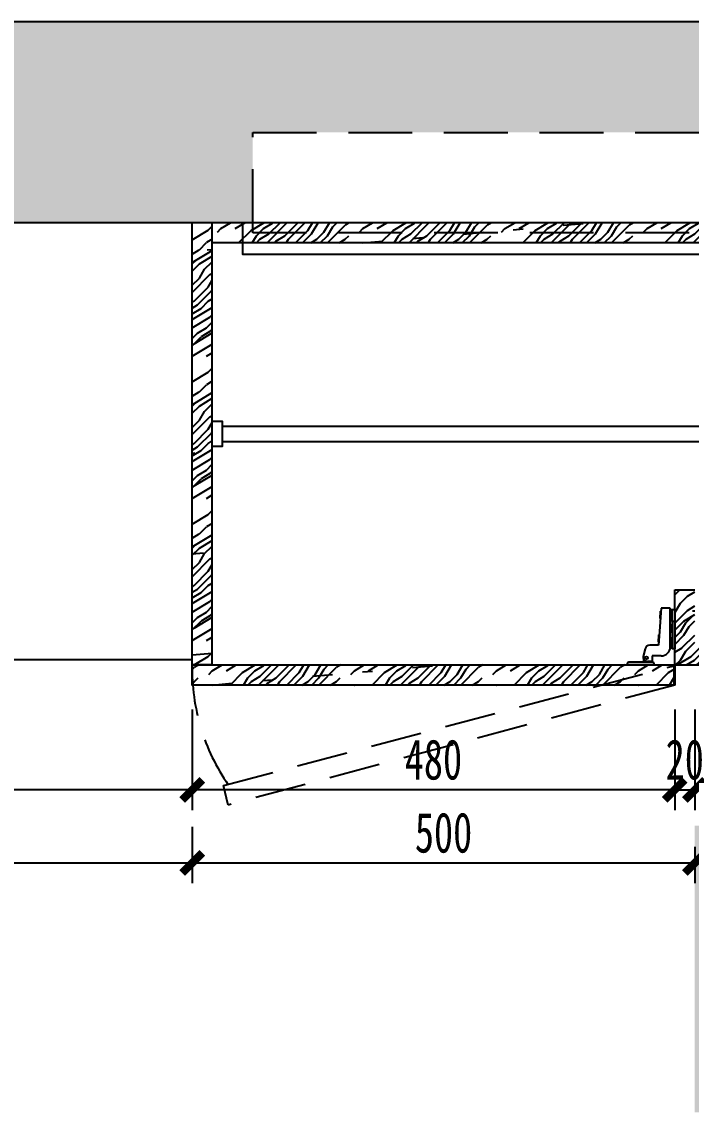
# Model space of a CAD drawing. Header units: millimetres. Extents: x 3104083 to 3173399, y -3165492 to -3044687.
# Drawn here: x 3130466 to 3131133, y -3053292 to -3052207 of the extents above; entities that cross this region are included whole.
import ezdxf

# ---------------------------------------------------------------- set-up
doc = ezdxf.new("R2010")
doc.units = ezdxf.units.MM
doc.header["$LTSCALE"] = 500
doc.header["$MEASUREMENT"] = 0
doc.header["$PDMODE"] = 2
doc.linetypes.add('DASHED', pattern=[19.049999999999997, 12.7, -6.35])
doc.layers.get('0').update_dxf_attribs({"linetype": 'CONTINUOUS'})
doc.layers.get('DEFPOINTS').update_dxf_attribs({"linetype": 'CONTINUOUS'})
for name, color, linetype in [('03-F.MILL', 1, 'CONTINUOUS'), ('A-土建墙（含管井、立管）', 6, 'CONTINUOUS'), ('D-节点填充', 250, 'CONTINUOUS'), ('D-节点尺寸', 5, 'CONTINUOUS'), ('D-造型细线', 146, 'CONTINUOUS'), ('E-立面填充', 250, 'CONTINUOUS'), ('P-活动家具', 146, 'CONTINUOUS')]:
    doc.layers.add(name, color=color, linetype=linetype)
doc.styles.add('DIM', font='SimSun.ttf', dxfattribs={"width": 0.7})
doc.dimstyles.new('20', dxfattribs={"dimscale": 20, "dimtxt": 2, "dimasz": 1, "dimexe": 1, "dimexo": 1, "dimgap": 0.5, "dimtad": 1, "dimdec": 0, "dimzin": 0, "dimdsep": 46, "dimtxsty": 'DIM', "dimblk": 'ARCHTICK', "dimcen": 0, "dimclrd": 5, "dimclre": 5, "dimclrt": 35, "dimadec": 0, "dimazin": 0, "dimtfac": 0.5, "dimtdec": 0, "dimtix": 1, "dimtmove": 2, "dimatfit": 2, "dimldrblk": 'A', "dimfxl": 0, "dimtolj": 1, "dimtzin": 0, "dimlwd": -1, "dimlwe": -1, "dimarcsym": 0})

# ---------------------------------------------------------------- blocks, each defined once
blk = doc.blocks.new('_ArchTick')
at = {"color": 0, "linetype": 'ByBlock', "const_width": 0.4}
blk.add_lwpolyline([(-0.5, -0.5), (0.5, 0.5)], dxfattribs=at)
blk = doc.blocks.new('*D1018')
at = {"layer": 'D-节点尺寸', "color": 5, "ltscale": 0.15}
for p, q in [((3131116.491953575, -3052891.089244145), (3131116.491953575, -3052991.089244145)), ((3131136.491958574, -3052891.089244145), (3131136.491958574, -3052991.089244145)), ((3131116.491953575, -3052971.089244145), (3131096.491953575, -3052971.089244145)), ((3131116.491953575, -3052971.089244145), (3131136.491958574, -3052971.089244145)), ((3131136.491958574, -3052971.089244145), (3131156.491958574, -3052971.089244145))]:
    blk.add_line(p, q, dxfattribs=at)
at = {"layer": 'DEFPOINTS', "color": 0, "ltscale": 0.15}
for p in [(3131116.491953575, -3052846.789244141), (3131136.491958574, -3052846.789244141), (3131136.491958574, -3052971.089244145)]:
    blk.add_point(p, dxfattribs=at)
at = {"layer": 'D-节点尺寸', "color": 5, "ltscale": 0.15, "xscale": 20, "yscale": 20, "zscale": 20}
blk.add_blockref('_ArchTick', (3131116.491953575, -3052971.089244145), dxfattribs=at)
at = {"layer": 'D-节点尺寸', "color": 5, "ltscale": 0.15, "xscale": 20, "yscale": 20, "zscale": 20, "rotation": 180}
blk.add_blockref('_ArchTick', (3131136.491958574, -3052971.089244145), dxfattribs=at)
at = {"layer": 'D-节点尺寸', "color": 35, "ltscale": 0.15, "insert": (3131126.491956074, -3052941.089244145), "char_height": 40, "attachment_point": 5, "style": 'DIM'}
blk.add_mtext('\\A1;20', dxfattribs=at)
blk = doc.blocks.new('A')
for p, q in [((-1.435067392276323, 1.147654099946521), (-1.089590771724033, 1.437450103912851)), ((-1.435067392276323, 1.147654099946521), (-0.3688396396728422, 0)), ((-1.089590771724033, 1.437450103912851), (0, 0)), ((-0.3688396396728422, 3.638e-12), (-2.127066897330223, 0)), ((-1.435067392276323, -1.147654099946521), (-0.3688396396728422, 0)), ((-1.089590771724033, -1.437450103912851), (0, 0)), ((-1.435067392276323, -1.147654099946521), (-1.089590771724033, -1.437450103912851))]:
    blk.add_line(p, q)
for points in [[(-1.435067392276323, 1.147654099946521), (-1.089590771724033, 1.437450103912851), (-0.3688396396728422, 0), (0, 0)], [(-1.435067392276323, -1.147654099946521), (-1.089590771724033, -1.437450103912851), (-0.3688396396728422, 0), (0, 0)]]:
    blk.add_solid(points)
blk = doc.blocks.new('*D931')
at = {"layer": 'D-节点尺寸', "color": 5, "ltscale": 0.15}
for p, q in [((3130635.983907571, -3052891.089244126), (3130635.983907571, -3052991.089244126)), ((3131116.491958571, -3052891.089244126), (3131116.491958571, -3052991.089244126)), ((3131116.491958571, -3052971.089244126), (3130635.983907571, -3052971.089244126))]:
    blk.add_line(p, q, dxfattribs=at)
at = {"layer": 'DEFPOINTS', "color": 0, "ltscale": 0.15}
for p in [(3130635.983907571, -3052846.789244127), (3131116.491958571, -3052846.78924413), (3130635.983907571, -3052971.089244126)]:
    blk.add_point(p, dxfattribs=at)
at = {"layer": 'D-节点尺寸', "color": 5, "ltscale": 0.15, "xscale": 20, "yscale": 20, "zscale": 20, "rotation": 180}
blk.add_blockref('_ArchTick', (3130635.983907571, -3052971.089244126), dxfattribs=at)
at = {"layer": 'D-节点尺寸', "color": 5, "ltscale": 0.15, "xscale": 20, "yscale": 20, "zscale": 20}
blk.add_blockref('_ArchTick', (3131116.491958571, -3052971.089244126), dxfattribs=at)
at = {"layer": 'D-节点尺寸', "color": 35, "ltscale": 0.15, "insert": (3130876.23793307, -3052941.089244126), "char_height": 40, "attachment_point": 5, "style": 'DIM'}
blk.add_mtext('\\A1;480', dxfattribs=at)
blk = doc.blocks.new('*D1019')
at = {"layer": 'D-节点尺寸', "color": 5, "ltscale": 0.15}
for p, q in [((3129656.491958565, -3052891.089244126), (3129656.491958565, -3052991.089244126)), ((3130636.083907571, -3052911.089244126), (3130636.083907571, -3052991.089244126)), ((3130636.083907571, -3052971.089244126), (3129656.491958565, -3052971.089244126))]:
    blk.add_line(p, q, dxfattribs=at)
at = {"layer": 'DEFPOINTS', "color": 0, "ltscale": 0.15}
for p in [(3129656.491958565, -3052846.823949705), (3130636.083907571, -3052891.089244126), (3129656.491958565, -3052971.089244126)]:
    blk.add_point(p, dxfattribs=at)
at = {"layer": 'D-节点尺寸', "color": 5, "ltscale": 0.15, "xscale": 20, "yscale": 20, "zscale": 20, "rotation": 180}
blk.add_blockref('_ArchTick', (3129656.491958565, -3052971.089244126), dxfattribs=at)
at = {"layer": 'D-节点尺寸', "color": 5, "ltscale": 0.15, "xscale": 20, "yscale": 20, "zscale": 20}
blk.add_blockref('_ArchTick', (3130636.083907571, -3052971.089244126), dxfattribs=at)
at = {"layer": 'D-节点尺寸', "color": 35, "ltscale": 0.15, "insert": (3130146.287933067, -3052941.089244126), "char_height": 40, "attachment_point": 5, "style": 'DIM'}
blk.add_mtext('\\A1;980', dxfattribs=at)
blk = doc.blocks.new('*D941')
at = {"layer": 'D-节点尺寸', "color": 5, "ltscale": 0.15}
for p, q in [((3129636.491958565, -3053007.804195075), (3129636.491958565, -3053063.775076963)), ((3130636.083907571, -3053007.804195075), (3130636.083907571, -3053063.775076963)), ((3129636.491958565, -3053043.775076963), (3130636.083907571, -3053043.775076963))]:
    blk.add_line(p, q, dxfattribs=at)
at = {"layer": 'DEFPOINTS', "color": 0, "ltscale": 0.15}
for p in [(3129636.491958565, -3052987.804195075), (3130636.083907571, -3052987.804195075), (3130636.083907571, -3053043.775076963)]:
    blk.add_point(p, dxfattribs=at)
at = {"layer": 'D-节点尺寸', "color": 5, "ltscale": 0.15, "xscale": 20, "yscale": 20, "zscale": 20, "rotation": 180}
blk.add_blockref('_ArchTick', (3129636.491958565, -3053043.775076963), dxfattribs=at)
at = {"layer": 'D-节点尺寸', "color": 5, "ltscale": 0.15, "xscale": 20, "yscale": 20, "zscale": 20}
blk.add_blockref('_ArchTick', (3130636.083907571, -3053043.775076963), dxfattribs=at)
at = {"layer": 'D-节点尺寸', "color": 35, "ltscale": 0.15, "insert": (3130136.287933067, -3053013.775076963), "char_height": 40, "attachment_point": 5, "style": 'DIM'}
blk.add_mtext('\\A1;1000', dxfattribs=at)
blk = doc.blocks.new('*D942')
at = {"layer": 'D-节点尺寸', "color": 5, "ltscale": 0.15}
for p, q in [((3130636.083907571, -3053027.804195075), (3130636.083907571, -3053063.775076963)), ((3131136.491958576, -3053027.804195069), (3131136.491958576, -3053063.775076963)), ((3130636.083907571, -3053043.775076963), (3131136.491958576, -3053043.775076963))]:
    blk.add_line(p, q, dxfattribs=at)
at = {"layer": 'DEFPOINTS', "color": 0, "ltscale": 0.15}
for p in [(3130636.083907571, -3053007.804195075), (3131136.491958576, -3053007.804195069), (3131136.491958576, -3053043.775076963)]:
    blk.add_point(p, dxfattribs=at)
at = {"layer": 'D-节点尺寸', "color": 5, "ltscale": 0.15, "xscale": 20, "yscale": 20, "zscale": 20, "rotation": 180}
blk.add_blockref('_ArchTick', (3130636.083907571, -3053043.775076963), dxfattribs=at)
at = {"layer": 'D-节点尺寸', "color": 5, "ltscale": 0.15, "xscale": 20, "yscale": 20, "zscale": 20}
blk.add_blockref('_ArchTick', (3131136.491958576, -3053043.775076963), dxfattribs=at)
at = {"layer": 'D-节点尺寸', "color": 35, "ltscale": 0.15, "insert": (3130886.287933073, -3053013.775076963), "char_height": 40, "attachment_point": 5, "style": 'DIM'}
blk.add_mtext('\\A1;500', dxfattribs=at)
blk = doc.blocks.new('五金')
at = {"layer": '03-F.MILL', "color": 8, "linetype": 'ByBlock'}
for p, q in [((-49686.88933027544, -181452.1489860736), (-49682.38933027568, -181452.1489860736)), ((-49686.88933027552, -181452.1489860736), (-49686.88933027544, -181490.8489860736)), ((-49684.18933027557, -181463.8489860738), (-49684.18933027557, -181452.1489860736)), ((-49682.38933027555, -181489.0489860734), (-49682.38933027555, -181450.3489860737)), ((-49682.38933027568, -181450.3489860737), (-49673.38933027553, -181450.3489860737)), ((-49673.38933027553, -181450.3489860739), (-49670.79711646846, -181487.2489860737)), ((-49672.44626931038, -181453.4989860739), (-49673.16449925195, -181453.5494415093)), ((-49672.44626931038, -181453.4989860739), (-49671.94047149438, -181460.6989860738)), ((-49686.88933027544, -181463.8489860738), (-49684.18933027557, -181463.8489860738)), ((-49684.18933027557, -181463.8489860738), (-49684.18933027546, -181490.8489860736)), ((-49671.94047149438, -181460.6989860738), (-49672.65870143596, -181460.7494415093)), ((-49684.18933027557, -181467.2974384615), (-49683.46933027542, -181467.2974384615)), ((-49684.18933027557, -181474.4974384615), (-49683.46933027542, -181474.4974384615)), ((-49683.46933027542, -181467.2974384615), (-49683.46933027542, -181474.4974384617)), ((-49684.18933027546, -181480.2005336859), (-49683.46933027542, -181480.2005336859)), ((-49684.18933027546, -181487.4005336859), (-49683.46933027532, -181487.4005336859)), ((-49683.46933027532, -181480.2005336859), (-49683.46933027542, -181487.4005336861)), ((-49670.78267441884, -181477.1801543994), (-49671.50090436031, -181477.2306098349)), ((-49670.27687660282, -181484.3801543993), (-49670.99510654427, -181484.4306098348)), ((-49670.79711646839, -181487.2489860737), (-49661.94180768935, -181487.2489860738)), ((-49670.78267441873, -181477.1801543996), (-49670.27687660269, -181484.3801543993)), ((-49686.88933027544, -181490.8489860736), (-49684.18933027546, -181490.8489860736)), ((-49684.18933027546, -181490.8489860736), (-49682.48230253709, -181488.562577464)), ((-49673.38933027561, -181498.0489860734), (-49664.38933027559, -181498.0489860734)), ((-49664.38933027559, -181498.0489860736), (-49664.38933027559, -181503.4489860733)), ((-49657.49997343736, -181491.027800607), (-49655.4176591491, -181498.4448458786)), ((-49666.48025414422, -181506.1489860731), (-49666.48025414422, -181507.0489860733)), ((-49666.48025414422, -181507.0489860737), (-49639.48025414439, -181507.0489860731)), ((-49664.68030361024, -181504.3489860737), (-49641.28025414441, -181504.3489860729)), ((-49664.38933027559, -181503.4489860733), (-49659.88933027562, -181503.4489860733)), ((-49663.48933027557, -181503.4489860733), (-49663.48933027557, -181504.3489860733)), ((-49655.83933027562, -181500.910490598), (-49655.83933027562, -181504.3489860729)), ((-49639.48025414439, -181506.1489860729), (-49639.48025414439, -181507.0489860731))]:
    blk.add_line(p, q, dxfattribs=at)
at = {"layer": '03-F.MILL', "color": 8, "linetype": 'ByBlock', "extrusion": (0, 0, -1)}
for centre, major_axis, ratio, start_param, end_param in [((-49661.94180768935, -181491.7489860738), (-3.181980515320137, 3.181980515320137), 0.9999999999993593, 0.7853981633977686, 2.195236956231225), ((-49673.38933027561, -181489.0489860734), (6.363961030638165, 6.363961030638168), 0.9999999999998752, 2.356194490192282, 3.926990816987304), ((-49658.88085853824, -181499.8140347037), (-0.9545941546003935, 0.9545941546003934), 0.9999999999900938, 5.497787143777185, 11.78097245095677), ((-49659.88933027562, -181498.9489860733), (-3.181980515319545, 3.181980515319544), 0.9999999999988547, 2.243927652130403, 3.926990816987814), ((-49664.68025414426, -181506.1489860731), (-1.272792206127633, 1.272792206127633), 0.9999999999998753, 5.497787143782076, 7.068583470605392)]:
    blk.add_ellipse(centre, major_axis=major_axis, ratio=ratio, start_param=start_param, end_param=end_param, dxfattribs=at)
at = {"layer": '03-F.MILL', "color": 8, "linetype": 'ByBlock', "extrusion": (0, 0, -0.9999999999999998)}
blk.add_ellipse((-49641.28025414441, -181506.1489860729), major_axis=(1.272792206127633, 1.272792206127633), ratio=0.9999999999998752, start_param=-0.7853981634217637, end_param=0.7853981633975105, dxfattribs=at)

msp = doc.modelspace()

# ---------------------------------------------------------------- hatches: boundary and pattern name
at = {"layer": 'D-节点填充', "ltscale": 0.15}
h = msp.add_hatch(dxfattribs=at)
h.set_pattern_fill('PANEL', color=256, scale=100, angle=45, style=0, pattern_type=2)
h.set_pattern_definition([(5.000000000009099, (3130635.983907571, -3052836.690943553), (-8.715574274769061, 99.61946980917426), [20, -30, 10, -40]), (45, (3130683.713615301, -3052785.425701917), (-70.71067811865474, 70.71067811865476), [20, -80]), (45, (3130673.107013583, -3052788.961235823), (-70.71067811865474, 70.71067811865476), [10, -90]), (45, (3130632.448373665, -3052826.084341835), (-70.71067811865474, 70.71067811865476), [5, -70, 5, -20]), (45, (3130653.6615771, -3052797.800070588), (-70.71067811865474, 70.71067811865476), [20, -30, 5, -45]), (45, (3130634.216140618, -3052813.709973164), (-70.71067811865474, 70.71067811865476), [15, -85]), (45, (3130650.126043194, -3052794.264536682), (-70.71067811865474, 70.71067811865476), [30, -70]), (45, (3130627.145072806, -3052813.709973164), (-70.71067811865474, 70.71067811865476), [20, -80]), (45, (3130653.6615771, -3052783.657934964), (-70.71067811865474, 70.71067811865476), [50, -50]), (45, (3130628.912839759, -3052801.335604494), (-70.71067811865474, 70.71067811865476), [10, -30, 20, -40]), (45, (3130676.642547489, -3052750.070362858), (-70.71067811865474, 70.71067811865476), [20, -80]), (45, (3130660.732644912, -3052762.444731528), (-70.71067811865474, 70.71067811865476), [10, -90]), (45, (3130644.822742335, -3052774.819100199), (-70.71067811865474, 70.71067811865476), [10, -90]), (45, (3130607.699636323, -3052808.406672305), (-70.71067811865474, 70.71067811865476), [20, -80]), (45, (3130641.28720843, -3052771.283566293), (-70.71067811865474, 70.71067811865476), [20, -80]), (45, (3130637.751674524, -3052767.748032387), (-70.71067811865474, 70.71067811865476), [20, -20, 20, -40]), (45, (3130620.074004994, -3052778.354634105), (-70.71067811865474, 70.71067811865476), [10, -50, 20, -20]), (45, (3130632.448373665, -3052762.444731528), (-70.71067811865474, 70.71067811865476), [30, -70]), (45, (3130628.912839759, -3052758.909197622), (-70.71067811865474, 70.71067811865476), [20, -80]), (45, (3130598.860801558, -3052785.425701917), (-70.71067811865474, 70.71067811865476), [30, -40, 10, -20]), (45, (3130595.325267653, -3052781.890168011), (-70.71067811865474, 70.71067811865476), [50, -50]), (45, (3130635.983907571, -3052737.695994187), (-70.71067811865474, 70.71067811865476), [10, -90]), (45, (3130613.002937182, -3052757.141430669), (-70.71067811865474, 70.71067811865476), [20, -80]), (45, (3130597.093034605, -3052769.51579934), (-70.71067811865474, 70.71067811865476), [10, -40, 10, -40]), (45, (3130588.254199841, -3052774.819100199), (-70.71067811865474, 70.71067811865476), [10, -30, 20, -40]), (45, (3130600.628568511, -3052758.909197622), (-70.71067811865474, 70.71067811865476), [10, -50, 10, -30]), (45, (3130613.002937182, -3052742.999295046), (-70.71067811865474, 70.71067811865476), [30, -70]), (45, (3130581.183132029, -3052767.748032387), (-70.71067811865474, 70.71067811865476), [20, -80]), (45, (3130614.770704135, -3052730.624926375), (-70.71067811865474, 70.71067811865476), [10, -90]), (45, (3130627.145072806, -3052714.715023798), (-70.71067811865474, 70.71067811865476), [10, -90]), (59.03624347, (3130680.178081395, -3052781.890168011), (70.71067811922285, 70.71067811405094), [10.3, -402.0105526]), (59.03624347, (3130671.33924663, -3052758.909197622), (70.71067811922285, 70.71067811405094), [10.3, -402.0105526]), (59.03624347, (3130621.841771947, -3052723.553858563), (70.71067811922285, 70.71067811405094), [10.3, -402.0105526]), (59.03624347, (3130627.145072806, -3052771.283566293), (70.71067811922285, 70.71067811405094), [10.3, -402.0105526]), (59.03624347, (3130630.680606712, -3052746.534828952), (70.71067811922285, 70.71067811405094), [10.3, -402.0105526]), (59.03624347, (3130643.054975383, -3052744.767061999), (70.71067811922285, 70.71067811405094), [10.3, -402.0105526]), (59.03624347, (3130595.325267653, -3052767.748032387), (70.71067811922285, 70.71067811405094), [10.3, -402.0105526]), (59.03624347, (3130627.145072806, -3052742.999295046), (70.71067811922285, 70.71067811405094), [10.3, -402.0105526]), (59.03624347, (3130667.803712724, -3052755.373663716), (70.71067811922285, 70.71067811405094), [20.6, -391.7105526]), (59.03624347, (3130655.429344053, -3052757.141430669), (70.71067811922285, 70.71067811405094), [20.6, -391.7105526]), (59.03624347, (3130651.893810147, -3052753.605896764), (70.71067811922285, 70.71067811405094), [20.6, -391.7105526]), (210.96375653, (3130653.6615771, -3052797.800070588), (-70.71067811405092, -70.71067811922286), [10.3, -20.6, 10.3, -371.1105526]), (210.96375653, (3130628.912839759, -3052801.335604494), (-70.71067811405092, -70.71067811922286), [10.3, -402.0105526]), (210.96375653, (3130597.093034605, -3052769.51579934), (-70.71067811405092, -70.71067811922286), [20.6, -391.7105526]), (239.03624347, (3130683.713615301, -3052785.425701917), (-70.71067811922286, -70.71067811405092), [10.3, -402.0105526]), (30.96375652999997, (3130697.855750924, -3052771.283566293), (70.71067811405098, 70.71067811922283), [10.3, -402.0105526]), (30.96375652999997, (3130651.893810147, -3052767.748032387), (70.71067811405098, 70.71067811922283), [10.3, -402.0105526]), (30.96375652999997, (3130653.6615771, -3052741.231528093), (70.71067811405098, 70.71067811922283), [10.3, -402.0105526]), (30.96375652999997, (3130620.074004994, -3052764.212498481), (70.71067811405098, 70.71067811922283), [10.3, -402.0105526]), (30.96375652999997, (3130604.164102417, -3052762.444731528), (70.71067811405098, 70.71067811922283), [10.3, -402.0105526]), (30.96375652999997, (3130607.699636323, -3052751.838129811), (70.71067811405098, 70.71067811922283), [10.3, -402.0105526]), (30.96375652999997, (3130620.074004994, -3052764.212498481), (70.71067811405098, 70.71067811922283), [10.3, -402.0105526]), (30.96375652999997, (3130630.680606712, -3052732.392693328), (70.71067811405098, 70.71067811922283), [41.2, -371.1105526]), (30.96375652999997, (3130635.983907571, -3052822.548807929), (70.71067811405098, 70.71067811922283), [41.2, -371.1105526]), (30.96375652999997, (3130637.751674524, -3052810.174439258), (70.71067811405098, 70.71067811922283), [41.2, -371.1105526]), (30.96375652999997, (3130641.28720843, -3052799.567837541), (70.71067811405098, 70.71067811922283), [10.3, -20.6, 20.6, -360.8105526]), (30.96375652999997, (3130635.983907571, -3052794.264536682), (70.71067811405098, 70.71067811922283), [20.6, -20.6, 20.6, -350.5105526]), (30.96375652999997, (3130621.841771947, -3052794.264536682), (70.71067811405098, 70.71067811922283), [41.2, -371.1105526]), (30.96375652999997, (3130609.467403276, -3052796.032303635), (70.71067811405098, 70.71067811922283), [41.2, -371.1105526]), (30.96375652999997, (3130605.93186937, -3052792.496769729), (70.71067811405098, 70.71067811922283), [41.2, -371.1105526]), (30.96375652999997, (3130634.216140618, -3052721.78609161), (70.71067811405098, 70.71067811922283), [10.3, -402.0105526]), (30.96376753000001, (3130634.216140618, -3052707.643955986), (70.710664538574, 70.71069169469718), [20.6, -391.7105526]), (30.96376753000001, (3130595.325267653, -3052753.605896764), (70.710664538574, 70.71069169469718), [20.6, -391.7105526]), (30.96375753000005, (3130650.126043194, -3052822.548807929), (70.71067687991676, 70.710679353357), [41.2, -371.1105526]), (30.96375753000005, (3130643.054975383, -3052730.624926375), (70.71067687991676, 70.710679353357), [30.9, -381.4105526]), (30.96375753000005, (3130655.429344053, -3052728.857159422), (70.71067687991676, 70.710679353357), [61.8, -350.5105526])])
h.paths.add_polyline_path([(3130655.983907571, -3052406.690943553), (3130635.983907571, -3052406.690943553), (3130635.984413908, -3052846.687976553), (3130655.983907571, -3052846.789244141)])
h.paths.add_polyline_path([(3131536.491958566, -3052406.690943553), (3131516.491958566, -3052406.690943553), (3131516.491958566, -3052846.789244116), (3131536.491958559, -3052846.789244116)])
h.paths.add_polyline_path([(3131516.491958566, -3052846.789244116), (3131516.491958566, -3052826.789244116), (3131136.491953578, -3052826.789244116), (3131136.491953584, -3052771.889237982), (3131116.491953584, -3052771.889237982), (3131116.491953584, -3052806.789244127), (3131116.491958611, -3052846.789244116)])
h = msp.add_hatch(dxfattribs=at)
h.set_pattern_fill('PANEL', color=256, scale=100, angle=45, style=0, pattern_type=2)
h.set_pattern_definition([(5.000000000009098, (3130805.983907571, -3052426.789244127), (-8.715574274769061, 99.61946980917426), [20, -30, 10, -40]), (45, (3130853.713615301, -3052375.524002491), (-70.71067811865474, 70.71067811865476), [20, -80]), (45, (3130843.107013583, -3052379.059536397), (-70.71067811865474, 70.71067811865476), [10, -90]), (45, (3130802.448373665, -3052416.18264241), (-70.71067811865474, 70.71067811865476), [5, -70, 5, -20]), (45, (3130823.6615771, -3052387.898371162), (-70.71067811865474, 70.71067811865476), [20, -30, 5, -45]), (45, (3130804.216140618, -3052403.808273739), (-70.71067811865474, 70.71067811865476), [15, -85]), (45, (3130820.126043194, -3052384.362837256), (-70.71067811865474, 70.71067811865476), [30, -70]), (45, (3130797.145072806, -3052403.808273739), (-70.71067811865474, 70.71067811865476), [20, -80]), (45, (3130823.6615771, -3052373.756235538), (-70.71067811865474, 70.71067811865476), [50, -50]), (45, (3130798.912839759, -3052391.433905068), (-70.71067811865474, 70.71067811865476), [10, -30, 20, -40]), (45, (3130846.642547489, -3052340.168663432), (-70.71067811865474, 70.71067811865476), [20, -80]), (45, (3130830.732644912, -3052352.543032103), (-70.71067811865474, 70.71067811865476), [10, -90]), (45, (3130814.822742335, -3052364.917400773), (-70.71067811865474, 70.71067811865476), [10, -90]), (45, (3130777.699636323, -3052398.50497288), (-70.71067811865474, 70.71067811865476), [20, -80]), (45, (3130811.28720843, -3052361.381866867), (-70.71067811865474, 70.71067811865476), [20, -80]), (45, (3130807.751674524, -3052357.846332962), (-70.71067811865474, 70.71067811865476), [20, -20, 20, -40]), (45, (3130790.074004994, -3052368.452934679), (-70.71067811865474, 70.71067811865476), [10, -50, 20, -20]), (45, (3130802.448373665, -3052352.543032103), (-70.71067811865474, 70.71067811865476), [30, -70]), (45, (3130798.912839759, -3052349.007498197), (-70.71067811865474, 70.71067811865476), [20, -80]), (45, (3130768.860801558, -3052375.524002491), (-70.71067811865474, 70.71067811865476), [30, -40, 10, -20]), (45, (3130765.325267653, -3052371.988468585), (-70.71067811865474, 70.71067811865476), [50, -50]), (45, (3130805.983907571, -3052327.794294761), (-70.71067811865474, 70.71067811865476), [10, -90]), (45, (3130783.002937182, -3052347.239731244), (-70.71067811865474, 70.71067811865476), [20, -80]), (45, (3130767.093034605, -3052359.614099914), (-70.71067811865474, 70.71067811865476), [10, -40, 10, -40]), (45, (3130758.254199841, -3052364.917400773), (-70.71067811865474, 70.71067811865476), [10, -30, 20, -40]), (45, (3130770.628568511, -3052349.007498197), (-70.71067811865474, 70.71067811865476), [10, -50, 10, -30]), (45, (3130783.002937182, -3052333.09759562), (-70.71067811865474, 70.71067811865476), [30, -70]), (45, (3130751.183132029, -3052357.846332962), (-70.71067811865474, 70.71067811865476), [20, -80]), (45, (3130784.770704135, -3052320.723226949), (-70.71067811865474, 70.71067811865476), [10, -90]), (45, (3130797.145072806, -3052304.813324372), (-70.71067811865474, 70.71067811865476), [10, -90]), (59.03624347, (3130850.178081395, -3052371.988468585), (70.71067811922285, 70.71067811405094), [10.3, -402.0105526]), (59.03624347, (3130841.33924663, -3052349.007498197), (70.71067811922285, 70.71067811405094), [10.3, -402.0105526]), (59.03624347, (3130791.841771947, -3052313.652159137), (70.71067811922285, 70.71067811405094), [10.3, -402.0105526]), (59.03624347, (3130797.145072806, -3052361.381866867), (70.71067811922285, 70.71067811405094), [10.3, -402.0105526]), (59.03624347, (3130800.680606712, -3052336.633129526), (70.71067811922285, 70.71067811405094), [10.3, -402.0105526]), (59.03624347, (3130813.054975383, -3052334.865362573), (70.71067811922285, 70.71067811405094), [10.3, -402.0105526]), (59.03624347, (3130765.325267653, -3052357.846332962), (70.71067811922285, 70.71067811405094), [10.3, -402.0105526]), (59.03624347, (3130797.145072806, -3052333.09759562), (70.71067811922285, 70.71067811405094), [10.3, -402.0105526]), (59.03624347, (3130837.803712724, -3052345.471964291), (70.71067811922285, 70.71067811405094), [20.6, -391.7105526]), (59.03624347, (3130825.429344053, -3052347.239731244), (70.71067811922285, 70.71067811405094), [20.6, -391.7105526]), (59.03624347, (3130821.893810147, -3052343.704197338), (70.71067811922285, 70.71067811405094), [20.6, -391.7105526]), (210.96375653, (3130823.6615771, -3052387.898371162), (-70.71067811405092, -70.71067811922286), [10.3, -20.6, 10.3, -371.1105526]), (210.96375653, (3130798.912839759, -3052391.433905068), (-70.71067811405092, -70.71067811922286), [10.3, -402.0105526]), (210.96375653, (3130767.093034605, -3052359.614099914), (-70.71067811405092, -70.71067811922286), [20.6, -391.7105526]), (239.03624347, (3130853.713615301, -3052375.524002491), (-70.71067811922286, -70.71067811405092), [10.3, -402.0105526]), (30.96375652999997, (3130867.855750924, -3052361.381866867), (70.71067811405098, 70.71067811922283), [10.3, -402.0105526]), (30.96375652999997, (3130821.893810147, -3052357.846332962), (70.71067811405098, 70.71067811922283), [10.3, -402.0105526]), (30.96375652999997, (3130823.6615771, -3052331.329828667), (70.71067811405098, 70.71067811922283), [10.3, -402.0105526]), (30.96375652999997, (3130790.074004994, -3052354.310799056), (70.71067811405098, 70.71067811922283), [10.3, -402.0105526]), (30.96375652999997, (3130774.164102417, -3052352.543032103), (70.71067811405098, 70.71067811922283), [10.3, -402.0105526]), (30.96375652999997, (3130777.699636323, -3052341.936430385), (70.71067811405098, 70.71067811922283), [10.3, -402.0105526]), (30.96375652999997, (3130790.074004994, -3052354.310799056), (70.71067811405098, 70.71067811922283), [10.3, -402.0105526]), (30.96375652999997, (3130800.680606712, -3052322.490993902), (70.71067811405098, 70.71067811922283), [41.2, -371.1105526]), (30.96375652999997, (3130805.983907571, -3052412.647108504), (70.71067811405098, 70.71067811922283), [41.2, -371.1105526]), (30.96375652999997, (3130807.751674524, -3052400.272739833), (70.71067811405098, 70.71067811922283), [41.2, -371.1105526]), (30.96375652999997, (3130811.28720843, -3052389.666138115), (70.71067811405098, 70.71067811922283), [10.3, -20.6, 20.6, -360.8105526]), (30.96375652999997, (3130805.983907571, -3052384.362837256), (70.71067811405098, 70.71067811922283), [20.6, -20.6, 20.6, -350.5105526]), (30.96375652999997, (3130791.841771947, -3052384.362837256), (70.71067811405098, 70.71067811922283), [41.2, -371.1105526]), (30.96375652999997, (3130779.467403276, -3052386.130604209), (70.71067811405098, 70.71067811922283), [41.2, -371.1105526]), (30.96375652999997, (3130775.93186937, -3052382.595070303), (70.71067811405098, 70.71067811922283), [41.2, -371.1105526]), (30.96375652999997, (3130804.216140618, -3052311.884392184), (70.71067811405098, 70.71067811922283), [10.3, -402.0105526]), (30.96376753000001, (3130804.216140618, -3052297.74225656), (70.710664538574, 70.71069169469718), [20.6, -391.7105526]), (30.96376753000001, (3130765.325267653, -3052343.704197338), (70.710664538574, 70.71069169469718), [20.6, -391.7105526]), (30.96375753000005, (3130820.126043194, -3052412.647108504), (70.71067687991676, 70.710679353357), [41.2, -371.1105526]), (30.96375753000005, (3130813.054975383, -3052320.723226949), (70.71067687991676, 70.710679353357), [30.9, -381.4105526]), (30.96375753000005, (3130825.429344053, -3052318.955459996), (70.71067687991676, 70.710679353357), [61.8, -350.5105526])])
h.paths.add_polyline_path([(3131516.491958566, -3052406.789244127), (3130655.983907571, -3052406.789244129), (3130655.983907571, -3052426.789244127), (3131516.491958566, -3052426.789244127)])
h = msp.add_hatch(dxfattribs=at)
h.set_pattern_fill('PANEL', color=256, scale=100, angle=45, style=0, pattern_type=2)
h.set_pattern_definition([(5.000000000009099, (3130655.983907567, -3052866.789244143), (-8.715574274769061, 99.61946980917426), [20, -30, 10, -40]), (45, (3130703.713615297, -3052815.524002507), (-70.71067811865474, 70.71067811865476), [20, -80]), (45, (3130693.107013579, -3052819.059536413), (-70.71067811865474, 70.71067811865476), [10, -90]), (45, (3130652.448373661, -3052856.182642425), (-70.71067811865474, 70.71067811865476), [5, -70, 5, -20]), (45, (3130673.661577097, -3052827.898371178), (-70.71067811865474, 70.71067811865476), [20, -30, 5, -45]), (45, (3130654.216140614, -3052843.808273755), (-70.71067811865474, 70.71067811865476), [15, -85]), (45, (3130670.126043191, -3052824.362837272), (-70.71067811865474, 70.71067811865476), [30, -70]), (45, (3130647.145072802, -3052843.808273755), (-70.71067811865474, 70.71067811865476), [20, -80]), (45, (3130673.661577097, -3052813.756235554), (-70.71067811865474, 70.71067811865476), [50, -50]), (45, (3130648.912839755, -3052831.433905084), (-70.71067811865474, 70.71067811865476), [10, -30, 20, -40]), (45, (3130696.642547485, -3052780.168663448), (-70.71067811865474, 70.71067811865476), [20, -80]), (45, (3130680.732644909, -3052792.543032119), (-70.71067811865474, 70.71067811865476), [10, -90]), (45, (3130664.822742332, -3052804.917400789), (-70.71067811865474, 70.71067811865476), [10, -90]), (45, (3130627.69963632, -3052838.504972896), (-70.71067811865474, 70.71067811865476), [20, -80]), (45, (3130661.287208426, -3052801.381866883), (-70.71067811865474, 70.71067811865476), [20, -80]), (45, (3130657.75167452, -3052797.846332978), (-70.71067811865474, 70.71067811865476), [20, -20, 20, -40]), (45, (3130640.074004991, -3052808.452934695), (-70.71067811865474, 70.71067811865476), [10, -50, 20, -20]), (45, (3130652.448373661, -3052792.543032119), (-70.71067811865474, 70.71067811865476), [30, -70]), (45, (3130648.912839755, -3052789.007498213), (-70.71067811865474, 70.71067811865476), [20, -80]), (45, (3130618.860801555, -3052815.524002507), (-70.71067811865474, 70.71067811865476), [30, -40, 10, -20]), (45, (3130615.325267649, -3052811.988468601), (-70.71067811865474, 70.71067811865476), [50, -50]), (45, (3130655.983907567, -3052767.794294777), (-70.71067811865474, 70.71067811865476), [10, -90]), (45, (3130633.002937179, -3052787.23973126), (-70.71067811865474, 70.71067811865476), [20, -80]), (45, (3130617.093034602, -3052799.614099931), (-70.71067811865474, 70.71067811865476), [10, -40, 10, -40]), (45, (3130608.254199837, -3052804.917400789), (-70.71067811865474, 70.71067811865476), [10, -30, 20, -40]), (45, (3130620.628568508, -3052789.007498213), (-70.71067811865474, 70.71067811865476), [10, -50, 10, -30]), (45, (3130633.002937179, -3052773.097595636), (-70.71067811865474, 70.71067811865476), [30, -70]), (45, (3130601.183132025, -3052797.846332978), (-70.71067811865474, 70.71067811865476), [20, -80]), (45, (3130634.770704132, -3052760.723226965), (-70.71067811865474, 70.71067811865476), [10, -90]), (45, (3130647.145072802, -3052744.813324389), (-70.71067811865474, 70.71067811865476), [10, -90]), (59.03624347, (3130700.178081391, -3052811.988468601), (70.71067811922285, 70.71067811405094), [10.3, -402.0105526]), (59.03624347, (3130691.339246626, -3052789.007498213), (70.71067811922285, 70.71067811405094), [10.3, -402.0105526]), (59.03624347, (3130641.841771943, -3052753.652159153), (70.71067811922285, 70.71067811405094), [10.3, -402.0105526]), (59.03624347, (3130647.145072802, -3052801.381866883), (70.71067811922285, 70.71067811405094), [10.3, -402.0105526]), (59.03624347, (3130650.680606708, -3052776.633129542), (70.71067811922285, 70.71067811405094), [10.3, -402.0105526]), (59.03624347, (3130663.054975379, -3052774.865362589), (70.71067811922285, 70.71067811405094), [10.3, -402.0105526]), (59.03624347, (3130615.325267649, -3052797.846332978), (70.71067811922285, 70.71067811405094), [10.3, -402.0105526]), (59.03624347, (3130647.145072802, -3052773.097595636), (70.71067811922285, 70.71067811405094), [10.3, -402.0105526]), (59.03624347, (3130687.803712721, -3052785.471964307), (70.71067811922285, 70.71067811405094), [20.6, -391.7105526]), (59.03624347, (3130675.42934405, -3052787.23973126), (70.71067811922285, 70.71067811405094), [20.6, -391.7105526]), (59.03624347, (3130671.893810144, -3052783.704197354), (70.71067811922285, 70.71067811405094), [20.6, -391.7105526]), (210.96375653, (3130673.661577097, -3052827.898371178), (-70.71067811405092, -70.71067811922286), [10.3, -20.6, 10.3, -371.1105526]), (210.96375653, (3130648.912839755, -3052831.433905084), (-70.71067811405092, -70.71067811922286), [10.3, -402.0105526]), (210.96375653, (3130617.093034602, -3052799.614099931), (-70.71067811405092, -70.71067811922286), [20.6, -391.7105526]), (239.03624347, (3130703.713615297, -3052815.524002507), (-70.71067811922286, -70.71067811405092), [10.3, -402.0105526]), (30.96375652999997, (3130717.855750921, -3052801.381866883), (70.71067811405098, 70.71067811922283), [10.3, -402.0105526]), (30.96375652999997, (3130671.893810144, -3052797.846332978), (70.71067811405098, 70.71067811922283), [10.3, -402.0105526]), (30.96375652999997, (3130673.661577097, -3052771.329828683), (70.71067811405098, 70.71067811922283), [10.3, -402.0105526]), (30.96375652999997, (3130640.074004991, -3052794.310799072), (70.71067811405098, 70.71067811922283), [10.3, -402.0105526]), (30.96375652999997, (3130624.164102414, -3052792.543032119), (70.71067811405098, 70.71067811922283), [10.3, -402.0105526]), (30.96375652999997, (3130627.69963632, -3052781.936430401), (70.71067811405098, 70.71067811922283), [10.3, -402.0105526]), (30.96375652999997, (3130640.074004991, -3052794.310799072), (70.71067811405098, 70.71067811922283), [10.3, -402.0105526]), (30.96375652999997, (3130650.680606708, -3052762.490993918), (70.71067811405098, 70.71067811922283), [41.2, -371.1105526]), (30.96375652999997, (3130655.983907567, -3052852.647108519), (70.71067811405098, 70.71067811922283), [41.2, -371.1105526]), (30.96375652999997, (3130657.75167452, -3052840.272739849), (70.71067811405098, 70.71067811922283), [41.2, -371.1105526]), (30.96375652999997, (3130661.287208426, -3052829.666138131), (70.71067811405098, 70.71067811922283), [10.3, -20.6, 20.6, -360.8105526]), (30.96375652999997, (3130655.983907567, -3052824.362837272), (70.71067811405098, 70.71067811922283), [20.6, -20.6, 20.6, -350.5105526]), (30.96375652999997, (3130641.841771943, -3052824.362837272), (70.71067811405098, 70.71067811922283), [41.2, -371.1105526]), (30.96375652999997, (3130629.467403273, -3052826.130604225), (70.71067811405098, 70.71067811922283), [41.2, -371.1105526]), (30.96375652999997, (3130625.931869367, -3052822.595070319), (70.71067811405098, 70.71067811922283), [41.2, -371.1105526]), (30.96375652999997, (3130654.216140614, -3052751.884392201), (70.71067811405098, 70.71067811922283), [10.3, -402.0105526]), (30.96376753000001, (3130654.216140614, -3052737.742256577), (70.710664538574, 70.71069169469718), [20.6, -391.7105526]), (30.96376753000001, (3130615.325267649, -3052783.704197354), (70.710664538574, 70.71069169469718), [20.6, -391.7105526]), (30.96375753000005, (3130670.126043191, -3052852.647108519), (70.71067687991676, 70.710679353357), [41.2, -371.1105526]), (30.96375753000005, (3130663.054975379, -3052760.723226965), (70.71067687991676, 70.710679353357), [30.9, -381.4105526]), (30.96375753000005, (3130675.42934405, -3052758.955460012), (70.71067687991676, 70.710679353357), [61.8, -350.5105526])])
h.paths.add_polyline_path([(3131116.491958567, -3052866.789244144), (3130635.983907567, -3052866.789244141), (3130636.083907567, -3052846.789244141), (3131116.491958571, -3052846.789244141)])
at = {"layer": 'E-立面填充', "ltscale": 0.15}
h = msp.add_hatch(dxfattribs=at)
h.set_pattern_fill('ZIGZAG', color=256, scale=10, angle=315, style=0)
h.set_pattern_definition([(315, (3081457.284298191, -3028471.593454832), (44.90128060534576, -1.06581410364015e-14), [31.75, -31.75]), (45, (3081479.734938494, -3028494.044095135), (1.06581410364015e-14, 44.90128060534576), [31.75, -31.75])])
h.paths.add_polyline_path([(3131636.491958571, -3052206.789244127), (3130336.237933068, -3052206.789244127), (3130411.237933068, -3052206.789244127), (3130411.237933068, -3052296.789244128), (3129881.237933068, -3052296.789244128), (3129881.237933068, -3052206.789244127), (3129698.237933068, -3052206.789244127), (3129536.491958567, -3052206.789244127), (3129536.491958567, -3052406.789244127), (3130696.237933072, -3052406.789244127), (3130696.237933072, -3052316.789244126), (3131076.237933072, -3052316.789244126), (3131226.237933072, -3052316.789244126), (3131236.237933072, -3052406.789244127), (3131086.237933072, -3052406.789244127), (3131536.491958566, -3052406.789244127), (3131536.491958566, -3053006.789244096), (3131136.491958576, -3053006.789244096), (3131136.491958586, -3053291.789244096), (3131336.491958575, -3053291.789244096), (3131336.491958579, -3053206.789244096), (3131736.491958582, -3053206.789244096), (3131736.491958573, -3052306.789244127), (3131636.491958571, -3052306.789244127)])
h.paths.add_polyline_path([(3131736.491958572, -3052206.789244127), (3131636.491958571, -3052206.789244127), (3131636.491958571, -3052306.789244127), (3131736.491958573, -3052306.789244127)], flags=17)
h.paths.add_polyline_path([(3129136.491958567, -3052206.789244127), (3128454.447904335, -3052206.789244127), (3128454.447904335, -3052406.789244127), (3129136.491958567, -3052406.789244127)])

# ---------------------------------------------------------------- linework, layer by layer
at = {"layer": 'A-土建墙（含管井、立管）', "color": 6}
for points in [[(3131736.491958582, -3053206.789244104), (3131736.491958572, -3052206.789244127), (3129536.49195857, -3052206.789244127)], [(3131536.491958566, -3052406.789244098), (3129536.491958567, -3052406.789244098)], [(3131536.491958568, -3052406.789244127), (3129536.49195857, -3052406.789244127)]]:
    msp.add_lwpolyline(points, dxfattribs=at)
at = {"layer": 'A-土建墙（含管井、立管）', "color": 251, "linetype": 'DASHED', "ltscale": 0.01}
msp.add_lwpolyline([(3131226.237933072, -3052416.789244126), (3130696.237933072, -3052416.789244126), (3130696.237933072, -3052316.789244126), (3131226.237933072, -3052316.789244126)], close=True, dxfattribs=at)
at = {"layer": 'D-造型细线', "color": 3}
for p, q in [((3130635.983907571, -3052866.789244141), (3130635.983907571, -3052406.789244129)), ((3130655.983907571, -3052846.789244141), (3130655.983907571, -3052406.789244129)), ((3131116.491953578, -3052771.889237982), (3131136.491953578, -3052771.889237982)), ((3131116.491953578, -3052846.789244116), (3131116.491953578, -3052771.889237982)), ((3130655.983907567, -3052846.789244141), (3130635.983907567, -3052846.789244141)), ((3131115.491958567, -3052846.78924413), (3131115.491958567, -3052866.78924413)), ((3131116.491953578, -3052846.789244116), (3131536.491958559, -3052846.789244116)), ((3131116.491958567, -3052846.78924413), (3131116.491958567, -3052866.78924413))]:
    msp.add_line(p, q, dxfattribs=at)
at = {"layer": 'D-造型细线', "color": 251}
msp.add_line((3130635.983907571, -3052841.823949705), (3129656.491958565, -3052841.823949705), dxfattribs=at)
at = {"layer": 'D-造型细线', "color": 3}
for points in [[(3131516.491958566, -3052426.789244127), (3130655.983907571, -3052426.789244127)], [(3131115.491958567, -3052866.789244144), (3130635.983907567, -3052866.789244141), (3130636.083907567, -3052846.789244141), (3131115.491958567, -3052846.789244141)], [(3131116.491953575, -3052846.789244141), (3131116.491958571, -3052846.789244141), (3131116.491958567, -3052866.789244144)]]:
    msp.add_lwpolyline(points, dxfattribs=at)
at = {"layer": 'P-活动家具'}
for p, q in [((3130665.983907571, -3052609.289244128), (3131506.491958566, -3052609.289244127)), ((3130665.983907571, -3052624.289244128), (3131506.491958566, -3052624.289244127))]:
    msp.add_line(p, q, dxfattribs=at)
for points in [[(3131236.237933072, -3052406.789244127), (3130686.237933072, -3052406.789244127), (3130686.237933072, -3052438.072875211), (3131236.237933072, -3052438.072875211)], [(3130655.983907571, -3052604.289244128), (3130665.983907571, -3052604.289244128), (3130665.983907571, -3052629.289244128), (3130655.983907571, -3052629.289244128)]]:
    msp.add_lwpolyline(points, close=True, dxfattribs=at)
at = {"layer": 'P-活动家具', "color": 251, "linetype": 'DASHED', "ltscale": 0.008}
msp.add_lwpolyline([(3131116.491958567, -3052866.789244141), (3130671.995945121, -3052986.192178213), (3130667.19530597, -3052966.780528847), (3131115.775094704, -3052847.623716046)], close=True, dxfattribs=at)
msp.add_arc((3130839.137265102, -3052850.647645303), 203.191436642696, 178.8833846876939, 214.6560445541686, dxfattribs=at)

# ---------------------------------------------------------------- block references
at = {"layer": '03-F.MILL', "xscale": -1, "rotation": 1.036461428682856e-05}
msp.add_blockref('五金', (3081429.569799218, -2871339.749241155), dxfattribs=at)

# ---------------------------------------------------------------- dimensions: what is measured, and where the dimension line sits
at = {"layer": 'D-节点尺寸', "ltscale": 0.15}
for base, p1, p2, picture, middle in [((3129656.491958565, -3052971.089244126), (3130636.083907571, -3052891.089244126), (3129656.491958565, -3052846.823949705), '*D1019', (3130146.287933067, -3052941.089244126)), ((3131136.491958574, -3052971.089244145), (3131116.491953575, -3052846.789244141), (3131136.491958574, -3052846.789244141), '*D1018', (3131126.491956074, -3052941.089244145)), ((3130636.083907571, -3053043.775076963), (3129636.491958565, -3052987.804195075), (3130636.083907571, -3052987.804195075), '*D941', (3130136.287933067, -3053013.775076963)), ((3131136.491958576, -3053043.775076963), (3130636.083907571, -3053007.804195075), (3131136.491958576, -3053007.804195069), '*D942', (3130886.287933073, -3053013.775076963))]:
    dim = msp.add_linear_dim(base=base, p1=p1, p2=p2, dimstyle='20', dxfattribs=at)
    dim.commit()
    dim.dimension.update_dxf_attribs({"geometry": picture, "text_midpoint": middle})
dim = msp.add_linear_dim(base=(3130635.983907571, -3052971.089244126), p1=(3131116.491958571, -3052846.78924413), p2=(3130635.983907571, -3052846.789244127), text='480', dimstyle='20', dxfattribs=at)
dim.commit()
dim.dimension.update_dxf_attribs({"geometry": '*D931', "text_midpoint": (3130876.23793307, -3052941.089244126)})

doc.saveas('drawing.dxf')
